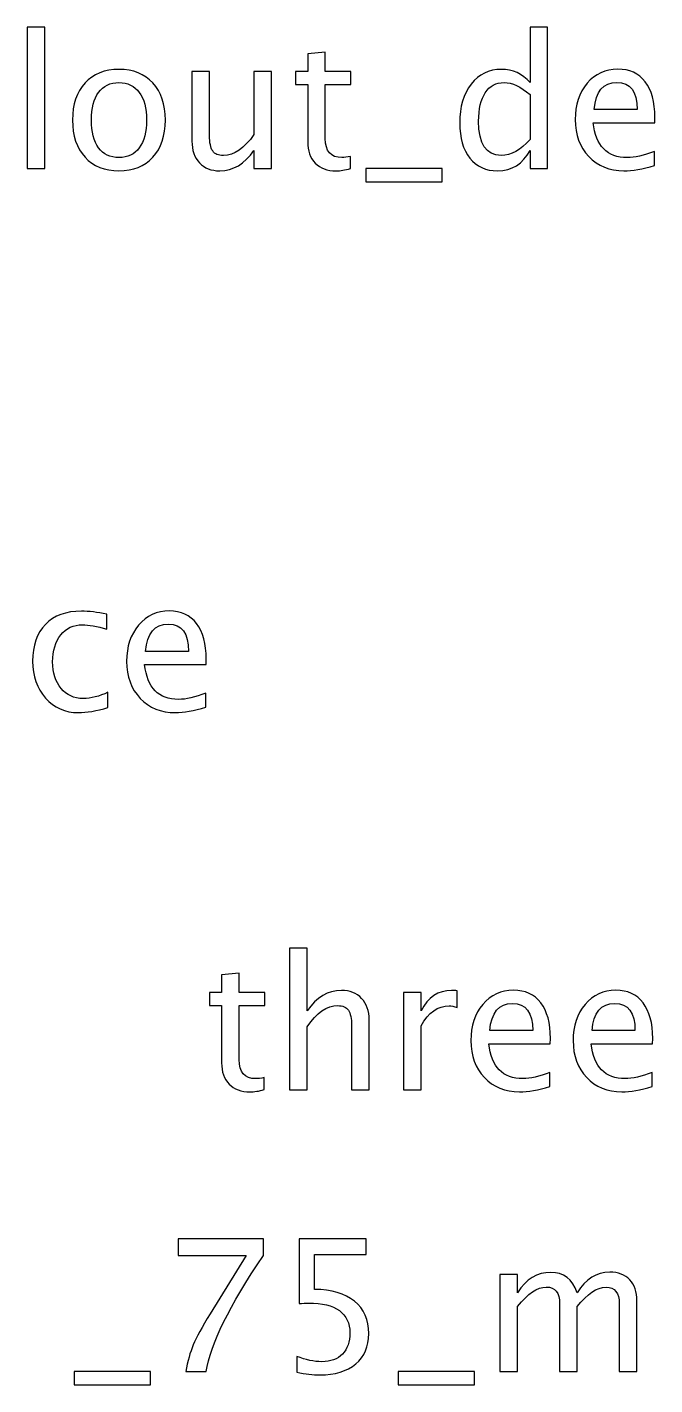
# Model space of a CAD drawing. Header units: centimetres. Extents: x -42.2 to 35.5, y -42.7 to 42.2.
# Drawn here: x -29.9 to -21.21, y 23.33 to 42.13 of the extents above; entities that cross this region are included whole.
import ezdxf

# ---------------------------------------------------------------- set-up
doc = ezdxf.new("R2010")
doc.units = ezdxf.units.CM
doc.header["$MEASUREMENT"] = 0
doc.layers.add('Layer 1', color=7, linetype='Continuous')

msp = doc.modelspace()

# ---------------------------------------------------------------- linework, layer by layer
at = {"layer": 'Layer 1'}
for points, knots in [([(-29.89577, 40.17044), (-29.89577, 40.17044), (-29.89577, 42.12878), (-29.89577, 42.12878), (-29.89577, 42.12878), (-29.89577, 42.12878), (-29.65193, 42.12878), (-29.65193, 42.12878), (-29.65193, 42.12878), (-29.65193, 42.12878), (-29.65193, 40.17044), (-29.65193, 40.17044), (-29.65193, 40.17044), (-29.65193, 40.17044), (-29.89577, 40.17044), (-29.89577, 40.17044)], [0, 0, 0, 0, 0.2, 0.2, 0.2, 0.2, 0.4, 0.4, 0.4, 0.4, 0.6, 0.6, 0.6, 0.6, 1, 1, 1, 1]), ([(-22.93871, 40.17044), (-22.93871, 40.17044), (-22.93871, 40.42317), (-22.93871, 40.42317), (-22.93871, 40.42317), (-23.03819, 40.23436), (-23.18805, 40.13996), (-23.38829, 40.13996), (-23.38829, 40.13996), (-23.55085, 40.13996), (-23.6787, 40.1988), (-23.77183, 40.31691), (-23.77183, 40.31691), (-23.86496, 40.43502), (-23.91153, 40.59631), (-23.91153, 40.80078), (-23.91153, 40.80078), (-23.91153, 41.0243), (-23.85861, 41.20422), (-23.7532, 41.34053), (-23.7532, 41.34053), (-23.64737, 41.47642), (-23.50852, 41.54458), (-23.33622, 41.54458), (-23.33622, 41.54458), (-23.17662, 41.54458), (-23.0437, 41.48362), (-22.93871, 41.36128), (-22.93871, 41.36128), (-22.93871, 41.36128), (-22.93871, 42.12878), (-22.93871, 42.12878), (-22.93871, 42.12878), (-22.93871, 42.12878), (-22.69487, 42.12878), (-22.69487, 42.12878), (-22.69487, 42.12878), (-22.69487, 42.12878), (-22.69487, 40.17044), (-22.69487, 40.17044), (-22.69487, 40.17044), (-22.69487, 40.17044), (-22.93871, 40.17044), (-22.93871, 40.17044)], [0, 0, 0, 0, 0.08333333, 0.08333333, 0.08333333, 0.08333333, 0.16666667, 0.16666667, 0.16666667, 0.16666667, 0.25, 0.25, 0.25, 0.25, 0.33333333, 0.33333333, 0.33333333, 0.33333333, 0.41666667, 0.41666667, 0.41666667, 0.41666667, 0.5, 0.5, 0.5, 0.5, 0.58333333, 0.58333333, 0.58333333, 0.58333333, 0.66666667, 0.66666667, 0.66666667, 0.66666667, 0.75, 0.75, 0.75, 0.75, 0.83333333, 0.83333333, 0.83333333, 0.83333333, 1, 1, 1, 1]), ([(-25.42283, 40.17086), (-25.49818, 40.15012), (-25.5638, 40.13996), (-25.61926, 40.13996), (-25.61926, 40.13996), (-25.74372, 40.13996), (-25.84066, 40.17552), (-25.91009, 40.24664), (-25.91009, 40.24664), (-25.97994, 40.31776), (-26.01465, 40.4164), (-26.01465, 40.54297), (-26.01465, 40.54297), (-26.01465, 40.54297), (-26.01465, 41.33376), (-26.01465, 41.33376), (-26.01465, 41.33376), (-26.01465, 41.33376), (-26.18314, 41.33376), (-26.18314, 41.33376), (-26.18314, 41.33376), (-26.18314, 41.33376), (-26.18314, 41.51664), (-26.18314, 41.51664), (-26.18314, 41.51664), (-26.18314, 41.51664), (-26.01465, 41.51664), (-26.01465, 41.51664), (-26.01465, 41.51664), (-26.01465, 41.51664), (-26.01465, 41.76006), (-26.01465, 41.76006), (-26.01465, 41.76006), (-26.01465, 41.76006), (-25.77081, 41.78334), (-25.77081, 41.78334), (-25.77081, 41.78334), (-25.77081, 41.78334), (-25.77081, 41.51664), (-25.77081, 41.51664), (-25.77081, 41.51664), (-25.77081, 41.51664), (-25.41775, 41.51664), (-25.41775, 41.51664), (-25.41775, 41.51664), (-25.41775, 41.51664), (-25.41775, 41.33376), (-25.41775, 41.33376), (-25.41775, 41.33376), (-25.41775, 41.33376), (-25.77081, 41.33376), (-25.77081, 41.33376), (-25.77081, 41.33376), (-25.77081, 41.33376), (-25.77081, 40.587), (-25.77081, 40.587), (-25.77081, 40.587), (-25.77081, 40.41089), (-25.69419, 40.32284), (-25.54136, 40.32284), (-25.54136, 40.32284), (-25.50877, 40.32284), (-25.4694, 40.32834), (-25.42283, 40.33893), (-25.42283, 40.33893), (-25.42283, 40.33893), (-25.42283, 40.17086), (-25.42283, 40.17086)], [0, 0, 0, 0, 0.05555556, 0.05555556, 0.05555556, 0.05555556, 0.11111111, 0.11111111, 0.11111111, 0.11111111, 0.16666667, 0.16666667, 0.16666667, 0.16666667, 0.22222222, 0.22222222, 0.22222222, 0.22222222, 0.27777778, 0.27777778, 0.27777778, 0.27777778, 0.33333333, 0.33333333, 0.33333333, 0.33333333, 0.38888889, 0.38888889, 0.38888889, 0.38888889, 0.44444444, 0.44444444, 0.44444444, 0.44444444, 0.5, 0.5, 0.5, 0.5, 0.55555556, 0.55555556, 0.55555556, 0.55555556, 0.61111111, 0.61111111, 0.61111111, 0.61111111, 0.66666667, 0.66666667, 0.66666667, 0.66666667, 0.72222222, 0.72222222, 0.72222222, 0.72222222, 0.77777778, 0.77777778, 0.77777778, 0.77777778, 0.83333333, 0.83333333, 0.83333333, 0.83333333, 0.88888889, 0.88888889, 0.88888889, 0.88888889, 1, 1, 1, 1]), ([(-28.62577, 40.13996), (-28.82347, 40.13996), (-28.9801, 40.20304), (-29.09525, 40.32919), (-29.09525, 40.32919), (-29.21082, 40.45534), (-29.26839, 40.62679), (-29.26839, 40.84312), (-29.26839, 40.84312), (-29.26839, 41.05902), (-29.21082, 41.23004), (-29.09525, 41.35577), (-29.09525, 41.35577), (-28.9801, 41.4815), (-28.82347, 41.54458), (-28.62577, 41.54458), (-28.62577, 41.54458), (-28.42807, 41.54458), (-28.27144, 41.4815), (-28.15629, 41.35577), (-28.15629, 41.35577), (-28.04072, 41.23004), (-27.98315, 41.05902), (-27.98315, 40.84312), (-27.98315, 40.84312), (-27.98315, 40.62679), (-28.04072, 40.45534), (-28.15629, 40.32919), (-28.15629, 40.32919), (-28.27144, 40.20304), (-28.42807, 40.13996), (-28.62577, 40.13996)], [0, 0, 0, 0, 0.11111111, 0.11111111, 0.11111111, 0.11111111, 0.22222222, 0.22222222, 0.22222222, 0.22222222, 0.33333333, 0.33333333, 0.33333333, 0.33333333, 0.44444444, 0.44444444, 0.44444444, 0.44444444, 0.55555556, 0.55555556, 0.55555556, 0.55555556, 0.66666667, 0.66666667, 0.66666667, 0.66666667, 0.77777778, 0.77777778, 0.77777778, 0.77777778, 1, 1, 1, 1]), ([(-21.21828, 40.21362), (-21.38211, 40.16451), (-21.52223, 40.13996), (-21.63907, 40.13996), (-21.63907, 40.13996), (-21.83846, 40.13996), (-22.0006, 40.206), (-22.12548, 40.33766), (-22.12548, 40.33766), (-22.25037, 40.46931), (-22.31302, 40.63992), (-22.31302, 40.84989), (-22.31302, 40.84989), (-22.31302, 41.05351), (-22.25799, 41.22073), (-22.1475, 41.35154), (-22.1475, 41.35154), (-22.03701, 41.48193), (-21.89561, 41.54712), (-21.72332, 41.54712), (-21.72332, 41.54712), (-21.56033, 41.54712), (-21.43418, 41.48912), (-21.34528, 41.37313), (-21.34528, 41.37313), (-21.25638, 41.25714), (-21.21193, 41.09288), (-21.21193, 40.87995), (-21.21193, 40.87995), (-21.21193, 40.87995), (-21.2132, 40.80544), (-21.2132, 40.80544), (-21.2132, 40.80544), (-21.2132, 40.80544), (-22.0641, 40.80544), (-22.0641, 40.80544), (-22.0641, 40.80544), (-22.02854, 40.48371), (-21.87148, 40.32284), (-21.59335, 40.32284), (-21.59335, 40.32284), (-21.49133, 40.32284), (-21.36645, 40.35163), (-21.21828, 40.4092), (-21.21828, 40.4092), (-21.21828, 40.4092), (-21.21828, 40.21362), (-21.21828, 40.21362)], [0, 0, 0, 0, 0.07692308, 0.07692308, 0.07692308, 0.07692308, 0.15384615, 0.15384615, 0.15384615, 0.15384615, 0.23076923, 0.23076923, 0.23076923, 0.23076923, 0.30769231, 0.30769231, 0.30769231, 0.30769231, 0.38461538, 0.38461538, 0.38461538, 0.38461538, 0.46153846, 0.46153846, 0.46153846, 0.46153846, 0.53846154, 0.53846154, 0.53846154, 0.53846154, 0.61538462, 0.61538462, 0.61538462, 0.61538462, 0.69230769, 0.69230769, 0.69230769, 0.69230769, 0.76923077, 0.76923077, 0.76923077, 0.76923077, 0.84615385, 0.84615385, 0.84615385, 0.84615385, 1, 1, 1, 1]), ([(-28.62619, 40.32284), (-28.50554, 40.32284), (-28.41156, 40.36814), (-28.34468, 40.45915), (-28.34468, 40.45915), (-28.27821, 40.54975), (-28.24477, 40.67802), (-28.24477, 40.84312), (-28.24477, 40.84312), (-28.24477, 41.00779), (-28.27821, 41.13564), (-28.34468, 41.22623), (-28.34468, 41.22623), (-28.41156, 41.3164), (-28.50554, 41.3617), (-28.62619, 41.3617), (-28.62619, 41.3617), (-28.74727, 41.3617), (-28.84125, 41.3164), (-28.90729, 41.22623), (-28.90729, 41.22623), (-28.97375, 41.13564), (-29.00677, 41.00779), (-29.00677, 40.84312), (-29.00677, 40.84312), (-29.00677, 40.67802), (-28.97375, 40.54975), (-28.90729, 40.45915), (-28.90729, 40.45915), (-28.84125, 40.36814), (-28.74727, 40.32284), (-28.62619, 40.32284)], [0, 0, 0, 0, 0.11111111, 0.11111111, 0.11111111, 0.11111111, 0.22222222, 0.22222222, 0.22222222, 0.22222222, 0.33333333, 0.33333333, 0.33333333, 0.33333333, 0.44444444, 0.44444444, 0.44444444, 0.44444444, 0.55555556, 0.55555556, 0.55555556, 0.55555556, 0.66666667, 0.66666667, 0.66666667, 0.66666667, 0.77777778, 0.77777778, 0.77777778, 0.77777778, 1, 1, 1, 1]), ([(-26.75802, 40.17044), (-26.75802, 40.17044), (-26.75802, 40.42359), (-26.75802, 40.42359), (-26.75802, 40.42359), (-26.88798, 40.23436), (-27.04589, 40.13996), (-27.23131, 40.13996), (-27.23131, 40.13996), (-27.34899, 40.13996), (-27.44255, 40.17679), (-27.51198, 40.25087), (-27.51198, 40.25087), (-27.58183, 40.32496), (-27.61654, 40.42444), (-27.61654, 40.55017), (-27.61654, 40.55017), (-27.61654, 40.55017), (-27.61654, 41.51664), (-27.61654, 41.51664), (-27.61654, 41.51664), (-27.61654, 41.51664), (-27.3727, 41.51664), (-27.3727, 41.51664), (-27.3727, 41.51664), (-27.3727, 41.51664), (-27.3727, 40.62976), (-27.3727, 40.62976), (-27.3727, 40.62976), (-27.3727, 40.52858), (-27.35788, 40.45704), (-27.32867, 40.4147), (-27.32867, 40.4147), (-27.29904, 40.37195), (-27.24993, 40.35078), (-27.18093, 40.35078), (-27.18093, 40.35078), (-27.03192, 40.35078), (-26.89052, 40.44857), (-26.75802, 40.64457), (-26.75802, 40.64457), (-26.75802, 40.64457), (-26.75802, 41.51664), (-26.75802, 41.51664), (-26.75802, 41.51664), (-26.75802, 41.51664), (-26.51418, 41.51664), (-26.51418, 41.51664), (-26.51418, 41.51664), (-26.51418, 41.51664), (-26.51418, 40.17044), (-26.51418, 40.17044), (-26.51418, 40.17044), (-26.51418, 40.17044), (-26.75802, 40.17044), (-26.75802, 40.17044)], [0, 0, 0, 0, 0.06666667, 0.06666667, 0.06666667, 0.06666667, 0.13333333, 0.13333333, 0.13333333, 0.13333333, 0.2, 0.2, 0.2, 0.2, 0.26666667, 0.26666667, 0.26666667, 0.26666667, 0.33333333, 0.33333333, 0.33333333, 0.33333333, 0.4, 0.4, 0.4, 0.4, 0.46666667, 0.46666667, 0.46666667, 0.46666667, 0.53333333, 0.53333333, 0.53333333, 0.53333333, 0.6, 0.6, 0.6, 0.6, 0.66666667, 0.66666667, 0.66666667, 0.66666667, 0.73333333, 0.73333333, 0.73333333, 0.73333333, 0.8, 0.8, 0.8, 0.8, 0.86666667, 0.86666667, 0.86666667, 0.86666667, 1, 1, 1, 1]), ([(-22.93871, 41.19448), (-23.06529, 41.30582), (-23.18509, 41.3617), (-23.29854, 41.3617), (-23.29854, 41.3617), (-23.4103, 41.3617), (-23.49666, 41.31513), (-23.55805, 41.22158), (-23.55805, 41.22158), (-23.61943, 41.12844), (-23.64991, 40.99636), (-23.64991, 40.82534), (-23.64991, 40.82534), (-23.64991, 40.5108), (-23.54577, 40.35332), (-23.33707, 40.35332), (-23.33707, 40.35332), (-23.2016, 40.35332), (-23.06867, 40.4274), (-22.93871, 40.57515), (-22.93871, 40.57515), (-22.93871, 40.57515), (-22.93871, 41.19448), (-22.93871, 41.19448)], [0, 0, 0, 0, 0.14285714, 0.14285714, 0.14285714, 0.14285714, 0.28571429, 0.28571429, 0.28571429, 0.28571429, 0.42857143, 0.42857143, 0.42857143, 0.42857143, 0.57142857, 0.57142857, 0.57142857, 0.57142857, 0.71428571, 0.71428571, 0.71428571, 0.71428571, 1, 1, 1, 1]), ([(-22.0514, 40.98832), (-22.0514, 40.98832), (-21.45704, 40.98832), (-21.45704, 40.98832), (-21.45704, 40.98832), (-21.45704, 41.23893), (-21.5506, 41.36424), (-21.73729, 41.36424), (-21.73729, 41.36424), (-21.92525, 41.36424), (-22.02981, 41.23893), (-22.0514, 40.98832)], [0, 0, 0, 0, 0.25, 0.25, 0.25, 0.25, 0.5, 0.5, 0.5, 0.5, 1, 1, 1, 1]), ([(-25.21201, 39.98756), (-25.21201, 39.98756), (-25.21201, 40.17044), (-25.21201, 40.17044), (-25.21201, 40.17044), (-25.21201, 40.17044), (-24.15537, 40.17044), (-24.15537, 40.17044), (-24.15537, 40.17044), (-24.15537, 40.17044), (-24.15537, 39.98756), (-24.15537, 39.98756), (-24.15537, 39.98756), (-24.15537, 39.98756), (-25.21201, 39.98756), (-25.21201, 39.98756)], [0, 0, 0, 0, 0.2, 0.2, 0.2, 0.2, 0.4, 0.4, 0.4, 0.4, 0.6, 0.6, 0.6, 0.6, 1, 1, 1, 1]), ([(-28.77895, 32.71108), (-28.93685, 32.66367), (-29.07317, 32.63996), (-29.18789, 32.63996), (-29.18789, 32.63996), (-29.36992, 32.63996), (-29.52063, 32.70727), (-29.64043, 32.84147), (-29.64043, 32.84147), (-29.76024, 32.97609), (-29.82035, 33.14584), (-29.82035, 33.35031), (-29.82035, 33.35031), (-29.82035, 33.56875), (-29.76108, 33.73936), (-29.64255, 33.86128), (-29.64255, 33.86128), (-29.52402, 33.98362), (-29.35849, 34.04458), (-29.14598, 34.04458), (-29.14598, 34.04458), (-29.04142, 34.04458), (-28.92373, 34.03019), (-28.79419, 34.0014), (-28.79419, 34.0014), (-28.79419, 34.0014), (-28.79419, 33.79566), (-28.79419, 33.79566), (-28.79419, 33.79566), (-28.93177, 33.8363), (-29.04396, 33.85662), (-29.13032, 33.85662), (-29.13032, 33.85662), (-29.25562, 33.85662), (-29.35595, 33.80963), (-29.43088, 33.71607), (-29.43088, 33.71607), (-29.50581, 33.62252), (-29.54349, 33.49763), (-29.54349, 33.34185), (-29.54349, 33.34185), (-29.54349, 33.19072), (-29.50454, 33.0688), (-29.42707, 32.97524), (-29.42707, 32.97524), (-29.3496, 32.88211), (-29.24843, 32.83554), (-29.1227, 32.83554), (-29.1227, 32.83554), (-29.01136, 32.83554), (-28.89706, 32.86433), (-28.77895, 32.9219), (-28.77895, 32.9219), (-28.77895, 32.9219), (-28.77895, 32.71108), (-28.77895, 32.71108)], [0, 0, 0, 0, 0.06666667, 0.06666667, 0.06666667, 0.06666667, 0.13333333, 0.13333333, 0.13333333, 0.13333333, 0.2, 0.2, 0.2, 0.2, 0.26666667, 0.26666667, 0.26666667, 0.26666667, 0.33333333, 0.33333333, 0.33333333, 0.33333333, 0.4, 0.4, 0.4, 0.4, 0.46666667, 0.46666667, 0.46666667, 0.46666667, 0.53333333, 0.53333333, 0.53333333, 0.53333333, 0.6, 0.6, 0.6, 0.6, 0.66666667, 0.66666667, 0.66666667, 0.66666667, 0.73333333, 0.73333333, 0.73333333, 0.73333333, 0.8, 0.8, 0.8, 0.8, 0.86666667, 0.86666667, 0.86666667, 0.86666667, 1, 1, 1, 1]), ([(-27.42471, 32.71362), (-27.58854, 32.66451), (-27.72866, 32.63996), (-27.8455, 32.63996), (-27.8455, 32.63996), (-28.04489, 32.63996), (-28.20703, 32.706), (-28.33191, 32.83766), (-28.33191, 32.83766), (-28.4568, 32.96931), (-28.51945, 33.13992), (-28.51945, 33.34989), (-28.51945, 33.34989), (-28.51945, 33.55351), (-28.46442, 33.72073), (-28.35393, 33.85154), (-28.35393, 33.85154), (-28.24344, 33.98193), (-28.10204, 34.04712), (-27.92975, 34.04712), (-27.92975, 34.04712), (-27.76676, 34.04712), (-27.64061, 33.98912), (-27.55171, 33.87313), (-27.55171, 33.87313), (-27.46281, 33.75714), (-27.41836, 33.59288), (-27.41836, 33.37995), (-27.41836, 33.37995), (-27.41836, 33.37995), (-27.41963, 33.30544), (-27.41963, 33.30544), (-27.41963, 33.30544), (-27.41963, 33.30544), (-28.27053, 33.30544), (-28.27053, 33.30544), (-28.27053, 33.30544), (-28.23497, 32.98371), (-28.07791, 32.82284), (-27.79978, 32.82284), (-27.79978, 32.82284), (-27.69776, 32.82284), (-27.57288, 32.85163), (-27.42471, 32.9092), (-27.42471, 32.9092), (-27.42471, 32.9092), (-27.42471, 32.71362), (-27.42471, 32.71362)], [0, 0, 0, 0, 0.07692308, 0.07692308, 0.07692308, 0.07692308, 0.15384615, 0.15384615, 0.15384615, 0.15384615, 0.23076923, 0.23076923, 0.23076923, 0.23076923, 0.30769231, 0.30769231, 0.30769231, 0.30769231, 0.38461538, 0.38461538, 0.38461538, 0.38461538, 0.46153846, 0.46153846, 0.46153846, 0.46153846, 0.53846154, 0.53846154, 0.53846154, 0.53846154, 0.61538462, 0.61538462, 0.61538462, 0.61538462, 0.69230769, 0.69230769, 0.69230769, 0.69230769, 0.76923077, 0.76923077, 0.76923077, 0.76923077, 0.84615385, 0.84615385, 0.84615385, 0.84615385, 1, 1, 1, 1]), ([(-28.25783, 33.48832), (-28.25783, 33.48832), (-27.66347, 33.48832), (-27.66347, 33.48832), (-27.66347, 33.48832), (-27.66347, 33.73893), (-27.75703, 33.86424), (-27.94372, 33.86424), (-27.94372, 33.86424), (-28.13168, 33.86424), (-28.23624, 33.73893), (-28.25783, 33.48832)], [0, 0, 0, 0, 0.25, 0.25, 0.25, 0.25, 0.5, 0.5, 0.5, 0.5, 1, 1, 1, 1]), ([(-26.26663, 27.42044), (-26.26663, 27.42044), (-26.26663, 29.37878), (-26.26663, 29.37878), (-26.26663, 29.37878), (-26.26663, 29.37878), (-26.02279, 29.37878), (-26.02279, 29.37878), (-26.02279, 29.37878), (-26.02279, 29.37878), (-26.02279, 28.51222), (-26.02279, 28.51222), (-26.02279, 28.51222), (-25.89367, 28.7006), (-25.73535, 28.79458), (-25.54823, 28.79458), (-25.54823, 28.79458), (-25.43055, 28.79458), (-25.33699, 28.75775), (-25.26799, 28.68367), (-25.26799, 28.68367), (-25.19898, 28.61001), (-25.16427, 28.51052), (-25.16427, 28.38606), (-25.16427, 28.38606), (-25.16427, 28.38606), (-25.16427, 27.42044), (-25.16427, 27.42044), (-25.16427, 27.42044), (-25.16427, 27.42044), (-25.40811, 27.42044), (-25.40811, 27.42044), (-25.40811, 27.42044), (-25.40811, 27.42044), (-25.40811, 28.30648), (-25.40811, 28.30648), (-25.40811, 28.30648), (-25.40811, 28.40638), (-25.42293, 28.4775), (-25.45214, 28.51984), (-25.45214, 28.51984), (-25.48177, 28.56259), (-25.53045, 28.58376), (-25.59861, 28.58376), (-25.59861, 28.58376), (-25.74847, 28.58376), (-25.88986, 28.48597), (-26.02279, 28.29039), (-26.02279, 28.29039), (-26.02279, 28.29039), (-26.02279, 27.42044), (-26.02279, 27.42044), (-26.02279, 27.42044), (-26.02279, 27.42044), (-26.26663, 27.42044), (-26.26663, 27.42044)], [0, 0, 0, 0, 0.06666667, 0.06666667, 0.06666667, 0.06666667, 0.13333333, 0.13333333, 0.13333333, 0.13333333, 0.2, 0.2, 0.2, 0.2, 0.26666667, 0.26666667, 0.26666667, 0.26666667, 0.33333333, 0.33333333, 0.33333333, 0.33333333, 0.4, 0.4, 0.4, 0.4, 0.46666667, 0.46666667, 0.46666667, 0.46666667, 0.53333333, 0.53333333, 0.53333333, 0.53333333, 0.6, 0.6, 0.6, 0.6, 0.66666667, 0.66666667, 0.66666667, 0.66666667, 0.73333333, 0.73333333, 0.73333333, 0.73333333, 0.8, 0.8, 0.8, 0.8, 0.86666667, 0.86666667, 0.86666667, 0.86666667, 1, 1, 1, 1]), ([(-26.61461, 27.42086), (-26.68996, 27.40012), (-26.75558, 27.38996), (-26.81104, 27.38996), (-26.81104, 27.38996), (-26.9355, 27.38996), (-27.03244, 27.42552), (-27.10187, 27.49664), (-27.10187, 27.49664), (-27.17172, 27.56776), (-27.20643, 27.6664), (-27.20643, 27.79297), (-27.20643, 27.79297), (-27.20643, 27.79297), (-27.20643, 28.58376), (-27.20643, 28.58376), (-27.20643, 28.58376), (-27.20643, 28.58376), (-27.37492, 28.58376), (-27.37492, 28.58376), (-27.37492, 28.58376), (-27.37492, 28.58376), (-27.37492, 28.76664), (-27.37492, 28.76664), (-27.37492, 28.76664), (-27.37492, 28.76664), (-27.20643, 28.76664), (-27.20643, 28.76664), (-27.20643, 28.76664), (-27.20643, 28.76664), (-27.20643, 29.01006), (-27.20643, 29.01006), (-27.20643, 29.01006), (-27.20643, 29.01006), (-26.96259, 29.03334), (-26.96259, 29.03334), (-26.96259, 29.03334), (-26.96259, 29.03334), (-26.96259, 28.76664), (-26.96259, 28.76664), (-26.96259, 28.76664), (-26.96259, 28.76664), (-26.60953, 28.76664), (-26.60953, 28.76664), (-26.60953, 28.76664), (-26.60953, 28.76664), (-26.60953, 28.58376), (-26.60953, 28.58376), (-26.60953, 28.58376), (-26.60953, 28.58376), (-26.96259, 28.58376), (-26.96259, 28.58376), (-26.96259, 28.58376), (-26.96259, 28.58376), (-26.96259, 27.837), (-26.96259, 27.837), (-26.96259, 27.837), (-26.96259, 27.66089), (-26.88597, 27.57284), (-26.73314, 27.57284), (-26.73314, 27.57284), (-26.70055, 27.57284), (-26.66118, 27.57834), (-26.61461, 27.58893), (-26.61461, 27.58893), (-26.61461, 27.58893), (-26.61461, 27.42086), (-26.61461, 27.42086)], [0, 0, 0, 0, 0.05555556, 0.05555556, 0.05555556, 0.05555556, 0.11111111, 0.11111111, 0.11111111, 0.11111111, 0.16666667, 0.16666667, 0.16666667, 0.16666667, 0.22222222, 0.22222222, 0.22222222, 0.22222222, 0.27777778, 0.27777778, 0.27777778, 0.27777778, 0.33333333, 0.33333333, 0.33333333, 0.33333333, 0.38888889, 0.38888889, 0.38888889, 0.38888889, 0.44444444, 0.44444444, 0.44444444, 0.44444444, 0.5, 0.5, 0.5, 0.5, 0.55555556, 0.55555556, 0.55555556, 0.55555556, 0.61111111, 0.61111111, 0.61111111, 0.61111111, 0.66666667, 0.66666667, 0.66666667, 0.66666667, 0.72222222, 0.72222222, 0.72222222, 0.72222222, 0.77777778, 0.77777778, 0.77777778, 0.77777778, 0.83333333, 0.83333333, 0.83333333, 0.83333333, 0.88888889, 0.88888889, 0.88888889, 0.88888889, 1, 1, 1, 1]), ([(-24.69014, 27.42044), (-24.69014, 27.42044), (-24.69014, 28.76664), (-24.69014, 28.76664), (-24.69014, 28.76664), (-24.69014, 28.76664), (-24.4463, 28.76664), (-24.4463, 28.76664), (-24.4463, 28.76664), (-24.4463, 28.76664), (-24.4463, 28.51222), (-24.4463, 28.51222), (-24.4463, 28.51222), (-24.34936, 28.7006), (-24.20881, 28.79458), (-24.02424, 28.79458), (-24.02424, 28.79458), (-23.99926, 28.79458), (-23.97301, 28.79246), (-23.94592, 28.78823), (-23.94592, 28.78823), (-23.94592, 28.78823), (-23.94592, 28.56005), (-23.94592, 28.56005), (-23.94592, 28.56005), (-23.98825, 28.57402), (-24.02551, 28.58122), (-24.05768, 28.58122), (-24.05768, 28.58122), (-24.21262, 28.58122), (-24.34216, 28.48978), (-24.4463, 28.30648), (-24.4463, 28.30648), (-24.4463, 28.30648), (-24.4463, 27.42044), (-24.4463, 27.42044), (-24.4463, 27.42044), (-24.4463, 27.42044), (-24.69014, 27.42044), (-24.69014, 27.42044)], [0, 0, 0, 0, 0.09090909, 0.09090909, 0.09090909, 0.09090909, 0.18181818, 0.18181818, 0.18181818, 0.18181818, 0.27272727, 0.27272727, 0.27272727, 0.27272727, 0.36363636, 0.36363636, 0.36363636, 0.36363636, 0.45454545, 0.45454545, 0.45454545, 0.45454545, 0.54545455, 0.54545455, 0.54545455, 0.54545455, 0.63636364, 0.63636364, 0.63636364, 0.63636364, 0.72727273, 0.72727273, 0.72727273, 0.72727273, 0.81818182, 0.81818182, 0.81818182, 0.81818182, 1, 1, 1, 1]), ([(-22.6628, 27.46362), (-22.82663, 27.41451), (-22.96675, 27.38996), (-23.08359, 27.38996), (-23.08359, 27.38996), (-23.28298, 27.38996), (-23.44512, 27.456), (-23.57, 27.58766), (-23.57, 27.58766), (-23.69489, 27.71931), (-23.75754, 27.88992), (-23.75754, 28.09989), (-23.75754, 28.09989), (-23.75754, 28.30351), (-23.70251, 28.47073), (-23.59202, 28.60154), (-23.59202, 28.60154), (-23.48153, 28.73193), (-23.34013, 28.79712), (-23.16784, 28.79712), (-23.16784, 28.79712), (-23.00485, 28.79712), (-22.8787, 28.73912), (-22.7898, 28.62313), (-22.7898, 28.62313), (-22.7009, 28.50714), (-22.65645, 28.34288), (-22.65645, 28.12995), (-22.65645, 28.12995), (-22.65645, 28.12995), (-22.65772, 28.05544), (-22.65772, 28.05544), (-22.65772, 28.05544), (-22.65772, 28.05544), (-23.50862, 28.05544), (-23.50862, 28.05544), (-23.50862, 28.05544), (-23.47306, 27.73371), (-23.316, 27.57284), (-23.03787, 27.57284), (-23.03787, 27.57284), (-22.93585, 27.57284), (-22.81097, 27.60163), (-22.6628, 27.6592), (-22.6628, 27.6592), (-22.6628, 27.6592), (-22.6628, 27.46362), (-22.6628, 27.46362)], [0, 0, 0, 0, 0.07692308, 0.07692308, 0.07692308, 0.07692308, 0.15384615, 0.15384615, 0.15384615, 0.15384615, 0.23076923, 0.23076923, 0.23076923, 0.23076923, 0.30769231, 0.30769231, 0.30769231, 0.30769231, 0.38461538, 0.38461538, 0.38461538, 0.38461538, 0.46153846, 0.46153846, 0.46153846, 0.46153846, 0.53846154, 0.53846154, 0.53846154, 0.53846154, 0.61538462, 0.61538462, 0.61538462, 0.61538462, 0.69230769, 0.69230769, 0.69230769, 0.69230769, 0.76923077, 0.76923077, 0.76923077, 0.76923077, 0.84615385, 0.84615385, 0.84615385, 0.84615385, 1, 1, 1, 1]), ([(-21.2476, 27.46362), (-21.41143, 27.41451), (-21.55155, 27.38996), (-21.66839, 27.38996), (-21.66839, 27.38996), (-21.86778, 27.38996), (-22.02992, 27.456), (-22.1548, 27.58766), (-22.1548, 27.58766), (-22.27969, 27.71931), (-22.34234, 27.88992), (-22.34234, 28.09989), (-22.34234, 28.09989), (-22.34234, 28.30351), (-22.28731, 28.47073), (-22.17682, 28.60154), (-22.17682, 28.60154), (-22.06633, 28.73193), (-21.92493, 28.79712), (-21.75264, 28.79712), (-21.75264, 28.79712), (-21.58965, 28.79712), (-21.4635, 28.73912), (-21.3746, 28.62313), (-21.3746, 28.62313), (-21.2857, 28.50714), (-21.24125, 28.34288), (-21.24125, 28.12995), (-21.24125, 28.12995), (-21.24125, 28.12995), (-21.24252, 28.05544), (-21.24252, 28.05544), (-21.24252, 28.05544), (-21.24252, 28.05544), (-22.09342, 28.05544), (-22.09342, 28.05544), (-22.09342, 28.05544), (-22.05786, 27.73371), (-21.9008, 27.57284), (-21.62267, 27.57284), (-21.62267, 27.57284), (-21.52065, 27.57284), (-21.39577, 27.60163), (-21.2476, 27.6592), (-21.2476, 27.6592), (-21.2476, 27.6592), (-21.2476, 27.46362), (-21.2476, 27.46362)], [0, 0, 0, 0, 0.07692308, 0.07692308, 0.07692308, 0.07692308, 0.15384615, 0.15384615, 0.15384615, 0.15384615, 0.23076923, 0.23076923, 0.23076923, 0.23076923, 0.30769231, 0.30769231, 0.30769231, 0.30769231, 0.38461538, 0.38461538, 0.38461538, 0.38461538, 0.46153846, 0.46153846, 0.46153846, 0.46153846, 0.53846154, 0.53846154, 0.53846154, 0.53846154, 0.61538462, 0.61538462, 0.61538462, 0.61538462, 0.69230769, 0.69230769, 0.69230769, 0.69230769, 0.76923077, 0.76923077, 0.76923077, 0.76923077, 0.84615385, 0.84615385, 0.84615385, 0.84615385, 1, 1, 1, 1]), ([(-23.49592, 28.23832), (-23.49592, 28.23832), (-22.90156, 28.23832), (-22.90156, 28.23832), (-22.90156, 28.23832), (-22.90156, 28.48893), (-22.99512, 28.61424), (-23.18181, 28.61424), (-23.18181, 28.61424), (-23.36977, 28.61424), (-23.47433, 28.48893), (-23.49592, 28.23832)], [0, 0, 0, 0, 0.25, 0.25, 0.25, 0.25, 0.5, 0.5, 0.5, 0.5, 1, 1, 1, 1]), ([(-22.08072, 28.23832), (-22.08072, 28.23832), (-21.48636, 28.23832), (-21.48636, 28.23832), (-21.48636, 28.23832), (-21.48636, 28.48893), (-21.57992, 28.61424), (-21.76661, 28.61424), (-21.76661, 28.61424), (-21.95457, 28.61424), (-22.05913, 28.48893), (-22.08072, 28.23832)], [0, 0, 0, 0, 0.25, 0.25, 0.25, 0.25, 0.5, 0.5, 0.5, 0.5, 1, 1, 1, 1]), ([(-27.69984, 23.51731), (-27.67613, 23.6604), (-27.64184, 23.78443), (-27.59782, 23.88857), (-27.59782, 23.88857), (-27.55379, 23.99271), (-27.47547, 24.13622), (-27.36371, 24.31826), (-27.36371, 24.31826), (-27.36371, 24.31826), (-26.86418, 25.12513), (-26.86418, 25.12513), (-26.86418, 25.12513), (-26.86418, 25.12513), (-27.80652, 25.12513), (-27.80652, 25.12513), (-27.80652, 25.12513), (-27.80652, 25.12513), (-27.80652, 25.35373), (-27.80652, 25.35373), (-27.80652, 25.35373), (-27.80652, 25.35373), (-26.62796, 25.35373), (-26.62796, 25.35373), (-26.62796, 25.35373), (-26.62796, 25.35373), (-26.62796, 25.12513), (-26.62796, 25.12513), (-26.62796, 25.12513), (-27.09828, 24.43086), (-27.3616, 23.89492), (-27.4179, 23.51731), (-27.4179, 23.51731), (-27.4179, 23.51731), (-27.69984, 23.51731), (-27.69984, 23.51731)], [0, 0, 0, 0, 0.1, 0.1, 0.1, 0.1, 0.2, 0.2, 0.2, 0.2, 0.3, 0.3, 0.3, 0.3, 0.4, 0.4, 0.4, 0.4, 0.5, 0.5, 0.5, 0.5, 0.6, 0.6, 0.6, 0.6, 0.7, 0.7, 0.7, 0.7, 0.8, 0.8, 0.8, 0.8, 1, 1, 1, 1]), ([(-26.16483, 23.50969), (-26.16483, 23.50969), (-26.16483, 23.72813), (-26.16483, 23.72813), (-26.16483, 23.72813), (-26.04333, 23.67902), (-25.92819, 23.65447), (-25.81812, 23.65447), (-25.81812, 23.65447), (-25.69789, 23.65447), (-25.60307, 23.69003), (-25.53406, 23.76115), (-25.53406, 23.76115), (-25.46506, 23.83227), (-25.43077, 23.93006), (-25.43077, 24.05452), (-25.43077, 24.05452), (-25.43077, 24.18829), (-25.47945, 24.29074), (-25.57682, 24.36144), (-25.57682, 24.36144), (-25.67419, 24.43213), (-25.81516, 24.46727), (-25.99931, 24.46727), (-25.99931, 24.46727), (-26.04206, 24.46727), (-26.08736, 24.46431), (-26.13435, 24.45838), (-26.13435, 24.45838), (-26.13435, 24.45838), (-26.13435, 25.35373), (-26.13435, 25.35373), (-26.13435, 25.35373), (-26.13435, 25.35373), (-25.20471, 25.35373), (-25.20471, 25.35373), (-25.20471, 25.35373), (-25.20471, 25.35373), (-25.20471, 25.14037), (-25.20471, 25.14037), (-25.20471, 25.14037), (-25.20471, 25.14037), (-25.92099, 25.14037), (-25.92099, 25.14037), (-25.92099, 25.14037), (-25.92099, 25.14037), (-25.92099, 24.65523), (-25.92099, 24.65523), (-25.92099, 24.65523), (-25.68477, 24.65523), (-25.50062, 24.60104), (-25.36812, 24.49267), (-25.36812, 24.49267), (-25.23561, 24.38472), (-25.16915, 24.23486), (-25.16915, 24.04309), (-25.16915, 24.04309), (-25.16915, 23.86444), (-25.22926, 23.72474), (-25.34949, 23.62357), (-25.34949, 23.62357), (-25.46972, 23.52239), (-25.63566, 23.47159), (-25.84733, 23.47159), (-25.84733, 23.47159), (-25.94173, 23.47159), (-26.04757, 23.48429), (-26.16483, 23.50969)], [0, 0, 0, 0, 0.05555556, 0.05555556, 0.05555556, 0.05555556, 0.11111111, 0.11111111, 0.11111111, 0.11111111, 0.16666667, 0.16666667, 0.16666667, 0.16666667, 0.22222222, 0.22222222, 0.22222222, 0.22222222, 0.27777778, 0.27777778, 0.27777778, 0.27777778, 0.33333333, 0.33333333, 0.33333333, 0.33333333, 0.38888889, 0.38888889, 0.38888889, 0.38888889, 0.44444444, 0.44444444, 0.44444444, 0.44444444, 0.5, 0.5, 0.5, 0.5, 0.55555556, 0.55555556, 0.55555556, 0.55555556, 0.61111111, 0.61111111, 0.61111111, 0.61111111, 0.66666667, 0.66666667, 0.66666667, 0.66666667, 0.72222222, 0.72222222, 0.72222222, 0.72222222, 0.77777778, 0.77777778, 0.77777778, 0.77777778, 0.83333333, 0.83333333, 0.83333333, 0.83333333, 0.88888889, 0.88888889, 0.88888889, 0.88888889, 1, 1, 1, 1]), ([(-23.35474, 23.51731), (-23.35474, 23.51731), (-23.35474, 24.86351), (-23.35474, 24.86351), (-23.35474, 24.86351), (-23.35474, 24.86351), (-23.1109, 24.86351), (-23.1109, 24.86351), (-23.1109, 24.86351), (-23.1109, 24.86351), (-23.1109, 24.60909), (-23.1109, 24.60909), (-23.1109, 24.60909), (-22.99194, 24.79747), (-22.83954, 24.89145), (-22.65285, 24.89145), (-22.65285, 24.89145), (-22.47294, 24.89145), (-22.35059, 24.79747), (-22.2854, 24.60909), (-22.2854, 24.60909), (-22.16983, 24.79916), (-22.01912, 24.89399), (-21.83413, 24.89399), (-21.83413, 24.89399), (-21.71602, 24.89399), (-21.62415, 24.85928), (-21.55854, 24.78943), (-21.55854, 24.78943), (-21.49292, 24.71958), (-21.4599, 24.62179), (-21.4599, 24.49606), (-21.4599, 24.49606), (-21.4599, 24.49606), (-21.4599, 23.51731), (-21.4599, 23.51731), (-21.4599, 23.51731), (-21.4599, 23.51731), (-21.70374, 23.51731), (-21.70374, 23.51731), (-21.70374, 23.51731), (-21.70374, 23.51731), (-21.70374, 24.45584), (-21.70374, 24.45584), (-21.70374, 24.45584), (-21.70374, 24.60909), (-21.7647, 24.68571), (-21.88662, 24.68571), (-21.88662, 24.68571), (-22.0132, 24.68571), (-22.14612, 24.59639), (-22.2854, 24.41732), (-22.2854, 24.41732), (-22.2854, 24.41732), (-22.2854, 23.51731), (-22.2854, 23.51731), (-22.2854, 23.51731), (-22.2854, 23.51731), (-22.52924, 23.51731), (-22.52924, 23.51731), (-22.52924, 23.51731), (-22.52924, 23.51731), (-22.52924, 24.45669), (-22.52924, 24.45669), (-22.52924, 24.45669), (-22.52924, 24.6112), (-22.59105, 24.68825), (-22.71508, 24.68825), (-22.71508, 24.68825), (-22.83827, 24.68825), (-22.97035, 24.5985), (-23.1109, 24.41859), (-23.1109, 24.41859), (-23.1109, 24.41859), (-23.1109, 23.51731), (-23.1109, 23.51731), (-23.1109, 23.51731), (-23.1109, 23.51731), (-23.35474, 23.51731), (-23.35474, 23.51731)], [0, 0, 0, 0, 0.04761905, 0.04761905, 0.04761905, 0.04761905, 0.0952381, 0.0952381, 0.0952381, 0.0952381, 0.14285714, 0.14285714, 0.14285714, 0.14285714, 0.19047619, 0.19047619, 0.19047619, 0.19047619, 0.23809524, 0.23809524, 0.23809524, 0.23809524, 0.28571429, 0.28571429, 0.28571429, 0.28571429, 0.33333333, 0.33333333, 0.33333333, 0.33333333, 0.38095238, 0.38095238, 0.38095238, 0.38095238, 0.42857143, 0.42857143, 0.42857143, 0.42857143, 0.47619048, 0.47619048, 0.47619048, 0.47619048, 0.52380952, 0.52380952, 0.52380952, 0.52380952, 0.57142857, 0.57142857, 0.57142857, 0.57142857, 0.61904762, 0.61904762, 0.61904762, 0.61904762, 0.66666667, 0.66666667, 0.66666667, 0.66666667, 0.71428571, 0.71428571, 0.71428571, 0.71428571, 0.76190476, 0.76190476, 0.76190476, 0.76190476, 0.80952381, 0.80952381, 0.80952381, 0.80952381, 0.85714286, 0.85714286, 0.85714286, 0.85714286, 0.9047619, 0.9047619, 0.9047619, 0.9047619, 1, 1, 1, 1]), ([(-29.24416, 23.33443), (-29.24416, 23.33443), (-29.24416, 23.51731), (-29.24416, 23.51731), (-29.24416, 23.51731), (-29.24416, 23.51731), (-28.18752, 23.51731), (-28.18752, 23.51731), (-28.18752, 23.51731), (-28.18752, 23.51731), (-28.18752, 23.33443), (-28.18752, 23.33443), (-28.18752, 23.33443), (-28.18752, 23.33443), (-29.24416, 23.33443), (-29.24416, 23.33443)], [0, 0, 0, 0, 0.2, 0.2, 0.2, 0.2, 0.4, 0.4, 0.4, 0.4, 0.6, 0.6, 0.6, 0.6, 1, 1, 1, 1]), ([(-24.7619, 23.33443), (-24.7619, 23.33443), (-24.7619, 23.51731), (-24.7619, 23.51731), (-24.7619, 23.51731), (-24.7619, 23.51731), (-23.70526, 23.51731), (-23.70526, 23.51731), (-23.70526, 23.51731), (-23.70526, 23.51731), (-23.70526, 23.33443), (-23.70526, 23.33443), (-23.70526, 23.33443), (-23.70526, 23.33443), (-24.7619, 23.33443), (-24.7619, 23.33443)], [0, 0, 0, 0, 0.2, 0.2, 0.2, 0.2, 0.4, 0.4, 0.4, 0.4, 0.6, 0.6, 0.6, 0.6, 1, 1, 1, 1])]:
    msp.add_open_spline(points, degree=3, knots=knots, dxfattribs=at)

doc.saveas('drawing.dxf')
